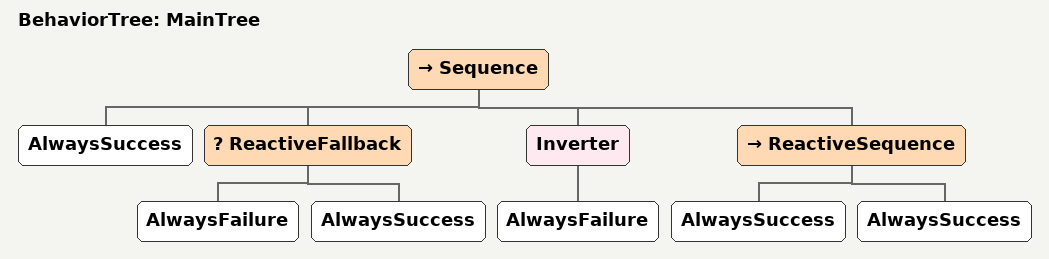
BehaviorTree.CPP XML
<?xml version="1.0"?>
<root main_tree_to_execute="MainTree">
    <BehaviorTree ID="MainTree">
        <Sequence>
            <AlwaysSuccess/>
            <ReactiveFallback>
                <AlwaysFailure/>
                <AlwaysSuccess/>
            </ReactiveFallback>
            <Inverter>
                <AlwaysFailure/>
            </Inverter>
            <ReactiveSequence>
                <AlwaysSuccess/>
                <AlwaysSuccess/>
            </ReactiveSequence>
        </Sequence>
    </BehaviorTree>
</root>
